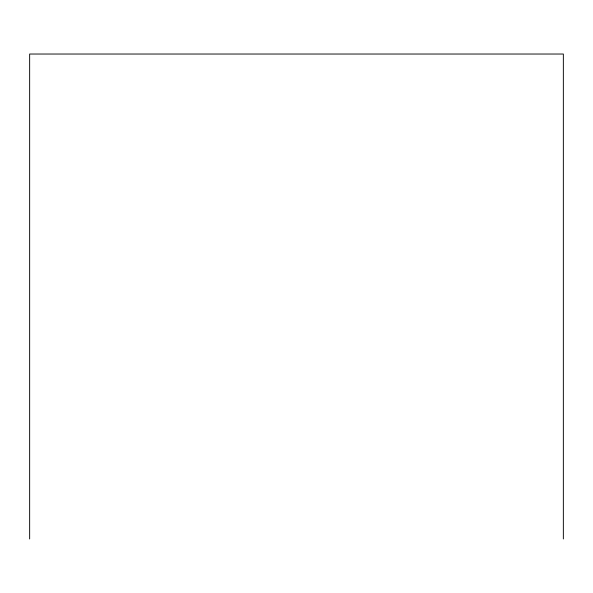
<?xml version="1.0" encoding="UTF-8"?>
<svg xmlns="http://www.w3.org/2000/svg" width="593" height="593" viewBox="0 0 593 593"><rect width="100%" height="100%" fill="white"/><g stroke="black" fill="none" stroke-linecap="round" stroke-linejoin="round"><path stroke-width="0.89" d="M563.35 538.97L563.35 54.03L29.65 54.03L29.65 538.97"/></g></svg>
